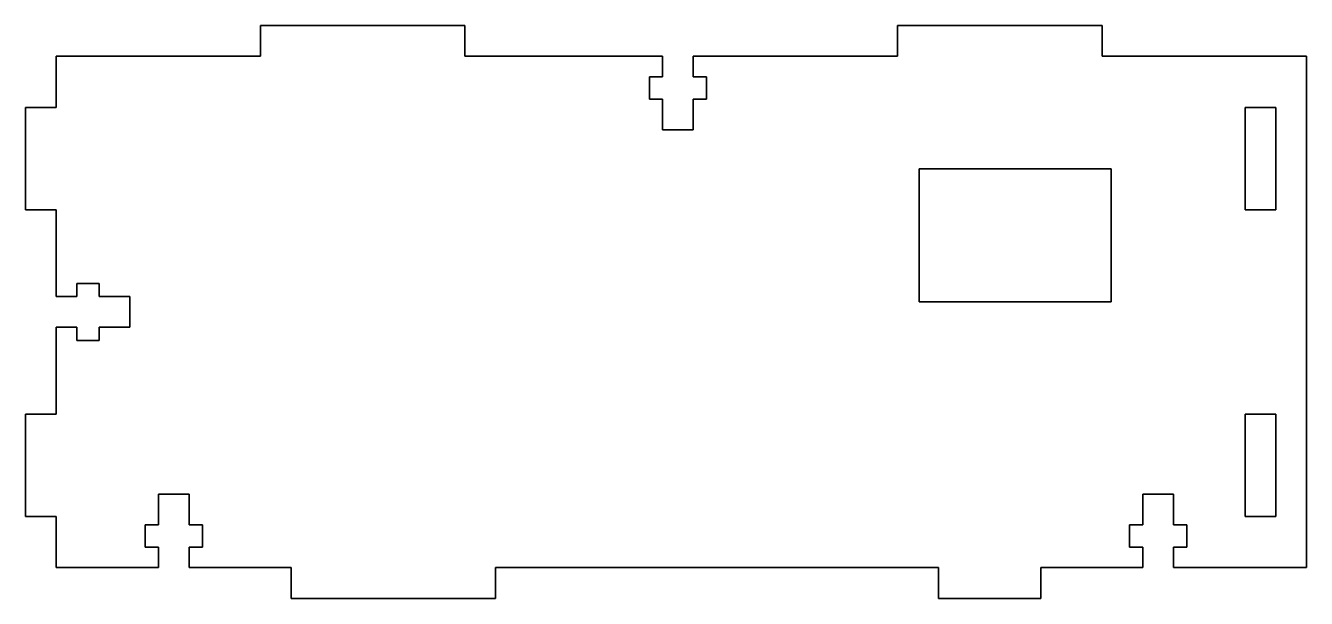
# Model space of a CAD drawing. Header units: inches. Extents: x 387 to 513, y 172 to 228.
import ezdxf

# ---------------------------------------------------------------- set-up
doc = ezdxf.new("R2010")
doc.units = ezdxf.units.IN
doc.header["$MEASUREMENT"] = 0
doc.layers.add('Laag 1', color=7, linetype='Continuous')

# ---------------------------------------------------------------- blocks, each defined once
blk = doc.blocks.new('block 3')
at = {"layer": 'Laag 1', "color": 5, "lineweight": 35, "true_color": 0x0000ff}
for points in [[(430.29, 227.85), (410.29, 227.85)], [(410.29, 227.85), (410.29, 224.85)], [(430.29, 224.85), (430.29, 227.85)], [(492.64, 227.85), (472.64, 227.85)], [(472.64, 227.85), (472.64, 224.85)], [(492.64, 224.85), (492.64, 227.85)], [(410.29, 224.85), (390.29, 224.85)], [(390.29, 224.85), (390.29, 219.85)], [(449.64, 224.85), (430.29, 224.85)], [(449.64, 222.85), (449.64, 224.85)], [(472.64, 224.85), (452.64, 224.85)], [(452.64, 224.85), (452.64, 222.85)], [(512.64, 224.85), (492.64, 224.85)], [(512.64, 174.85), (512.64, 224.85)], [(448.34, 220.65), (448.34, 222.85)], [(448.34, 222.85), (449.64, 222.85)], [(452.64, 222.85), (453.94, 222.85)], [(453.94, 222.85), (453.94, 220.65)], [(449.64, 220.65), (448.34, 220.65)], [(449.64, 217.65), (449.64, 220.65)], [(453.94, 220.65), (452.64, 220.65)], [(452.64, 220.65), (452.64, 217.65)], [(390.29, 219.85), (387.29, 219.85)], [(387.29, 219.85), (387.29, 209.85)], [(506.64, 209.85), (506.64, 219.85)], [(506.64, 219.85), (509.64, 219.85)], [(509.64, 219.85), (509.64, 209.85)], [(452.64, 217.65), (449.64, 217.65)], [(474.74, 200.85), (474.74, 213.85)], [(474.74, 213.85), (493.54, 213.85)], [(493.54, 213.85), (493.54, 200.85)], [(387.29, 209.85), (390.29, 209.85)], [(390.29, 209.85), (390.29, 201.35)], [(509.64, 209.85), (506.64, 209.85)], [(392.29, 201.35), (392.29, 202.65)], [(392.29, 202.65), (394.49, 202.65)], [(394.49, 202.65), (394.49, 201.35)], [(390.29, 201.35), (392.29, 201.35)], [(394.49, 201.35), (397.49, 201.35)], [(397.49, 201.35), (397.49, 198.35)], [(493.54, 200.85), (474.74, 200.85)], [(392.29, 198.35), (390.29, 198.35)], [(390.29, 198.35), (390.29, 189.85)], [(392.29, 197.05), (392.29, 198.35)], [(397.49, 198.35), (394.49, 198.35)], [(394.49, 198.35), (394.49, 197.05)], [(394.49, 197.05), (392.29, 197.05)], [(390.29, 189.85), (387.29, 189.85)], [(387.29, 189.85), (387.29, 179.85)], [(506.64, 189.85), (509.64, 189.85)], [(506.64, 179.85), (506.64, 189.85)], [(509.64, 189.85), (509.64, 179.85)], [(400.29, 179.05), (400.29, 182.05)], [(400.29, 182.05), (403.29, 182.05)], [(403.29, 182.05), (403.29, 179.05)], [(496.64, 179.05), (496.64, 182.05)], [(496.64, 182.05), (499.64, 182.05)], [(499.64, 182.05), (499.64, 179.05)], [(387.29, 179.85), (390.29, 179.85)], [(390.29, 179.85), (390.29, 174.85)], [(509.64, 179.85), (506.64, 179.85)], [(398.99, 176.85), (398.99, 179.05)], [(398.99, 179.05), (400.29, 179.05)], [(403.29, 179.05), (404.59, 179.05)], [(404.59, 179.05), (404.59, 176.85)], [(495.34, 176.85), (495.34, 179.05)], [(495.34, 179.05), (496.64, 179.05)], [(499.64, 179.05), (500.94, 179.05)], [(500.94, 179.05), (500.94, 176.85)], [(400.29, 176.85), (398.99, 176.85)], [(400.29, 174.85), (400.29, 176.85)], [(404.59, 176.85), (403.29, 176.85)], [(403.29, 176.85), (403.29, 174.85)], [(496.64, 176.85), (495.34, 176.85)], [(496.64, 174.85), (496.64, 176.85)], [(500.94, 176.85), (499.64, 176.85)], [(499.64, 176.85), (499.64, 174.85)], [(390.29, 174.85), (400.29, 174.85)], [(403.29, 174.85), (413.29, 174.85)], [(413.29, 174.85), (413.29, 171.85)], [(433.29, 171.85), (433.29, 174.85)], [(433.29, 174.85), (476.64, 174.85)], [(476.64, 174.85), (476.64, 171.85)], [(486.64, 171.85), (486.64, 174.85)], [(486.64, 174.85), (496.64, 174.85)], [(499.64, 174.85), (512.64, 174.85)], [(413.29, 171.85), (433.29, 171.85)], [(476.64, 171.85), (486.64, 171.85)]]:
    blk.add_lwpolyline(points, dxfattribs=at)

msp = doc.modelspace()

# ---------------------------------------------------------------- block references
at = {"layer": 'Laag 1'}
msp.add_blockref('block 3', (0, 0), dxfattribs=at)

doc.saveas('drawing.dxf')
